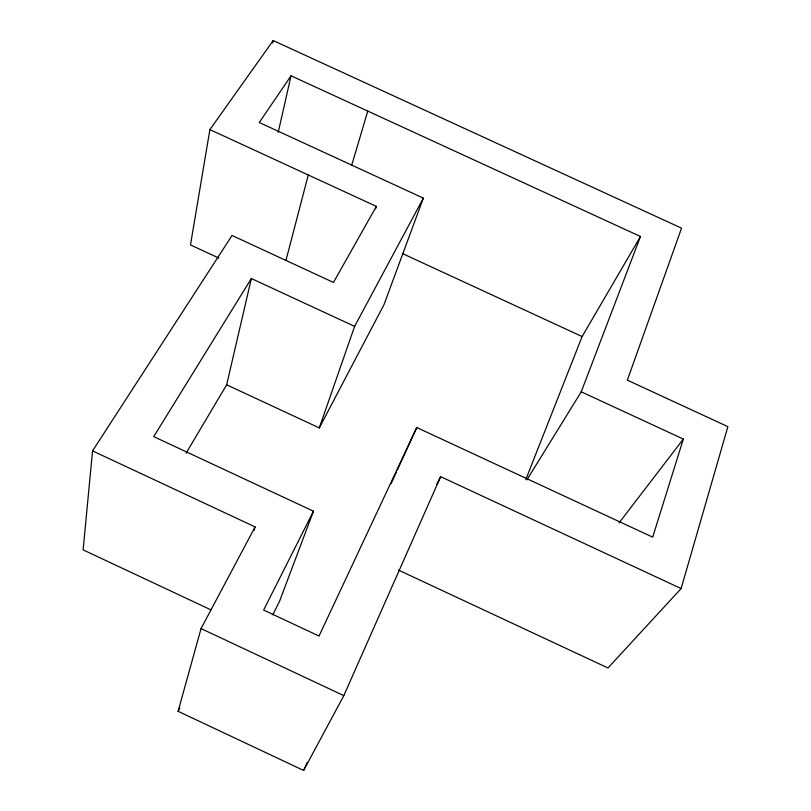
<?xml version="1.0" encoding="UTF-8"?>
<svg xmlns="http://www.w3.org/2000/svg" width="811" height="811" viewBox="0 0 811 811"><rect width="100%" height="100%" fill="white"/><g stroke="black" fill="none" stroke-linecap="round" stroke-linejoin="round"><path stroke-width="1.22" d="M398.465 570.092L607.986 667.97L681.118 588.563L727.883 426.647L627.349 380.166L681.554 228.165L273.195 40.55L209.897 129.588L376.365 206.389L333.463 282.431L232.037 235.474L92.555 450.906L83.117 549.878L211.042 609.902M209.897 129.588L190.484 244.922L218.94 258.111M272.689 43.013L273.195 40.55M278.224 132.355L291.037 75.798L640.477 236.498L581.244 391.814L526.866 479.899M226.654 384.799L251.359 278.518L354.61 326.377L319.291 427.914L226.654 384.799L186.043 453.248M285.959 260.432L308.281 174.973M681.118 588.563L440.657 476.665L343.813 695.625L303.628 770.45L178.096 711.298L201.047 628.576L255.1 526.907L92.555 450.906M351.629 165.485L367.768 111.087M253.985 530.526L255.1 526.907M581.244 391.814L683.338 439.065L652.693 537.156L416.753 427.519L319.027 636.047L263.626 610.075L313.462 511.204L153.715 436.622L251.359 278.518M375.574 208.792L376.365 206.389M291.037 75.798L259.277 122.512L423.352 198.127L384.008 304.632L319.291 427.914M313.462 511.204L279.572 601.225L272.81 614.799M525.852 479.423L582.105 336.555L640.477 236.498M303.628 770.45L307.237 762.35M391.024 483.812L396.275 472.326M397.319 470.025L416.753 427.519M436.612 484.552L440.657 476.665M178.096 711.298L179.839 707.942M354.61 326.377L423.352 198.127M619.057 522.902L683.338 439.065M402.327 253.508L582.105 336.555M201.047 628.576L343.813 695.625"/></g></svg>
